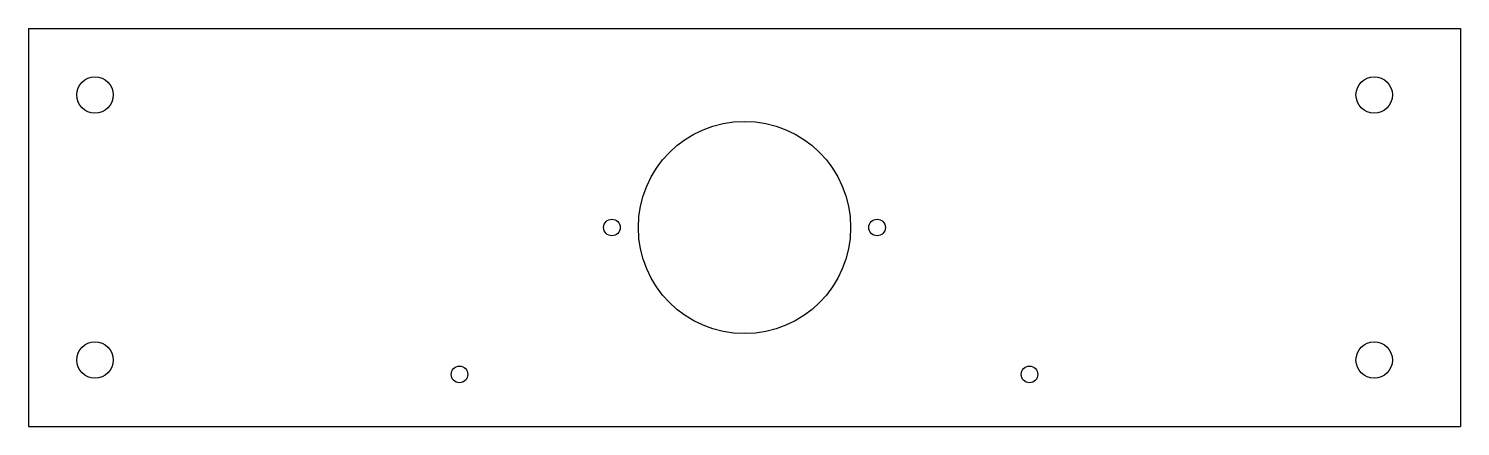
# Model space of a CAD drawing. Header units: millimetres. Extents: x 45 to 261, y 646 to 706.
import ezdxf

# ---------------------------------------------------------------- set-up
doc = ezdxf.new("R2010")
doc.units = ezdxf.units.MM
doc.layers.add('Projection', color=7, linetype='CONTINUOUS')

msp = doc.modelspace()

# ---------------------------------------------------------------- linework, layer by layer
at = {"layer": 'Projection'}
for p, q in [((45, 706.167), (45, 646.167)), ((45, 706.167), (261, 706.167)), ((261, 706.167), (261, 646.167)), ((45, 646.167), (261, 646.167))]:
    msp.add_line(p, q, dxfattribs=at)
for centre, radius in [((55, 696.167), 2.75), ((248, 696.167), 2.75), ((153, 676.167), 16.015), ((133, 676.167), 1.25), ((173, 676.167), 1.25), ((55, 656.167), 2.75), ((248, 656.167), 2.75), ((110, 654), 1.25), ((196, 654), 1.25)]:
    msp.add_circle(centre, radius, dxfattribs=at)

doc.saveas('drawing.dxf')
